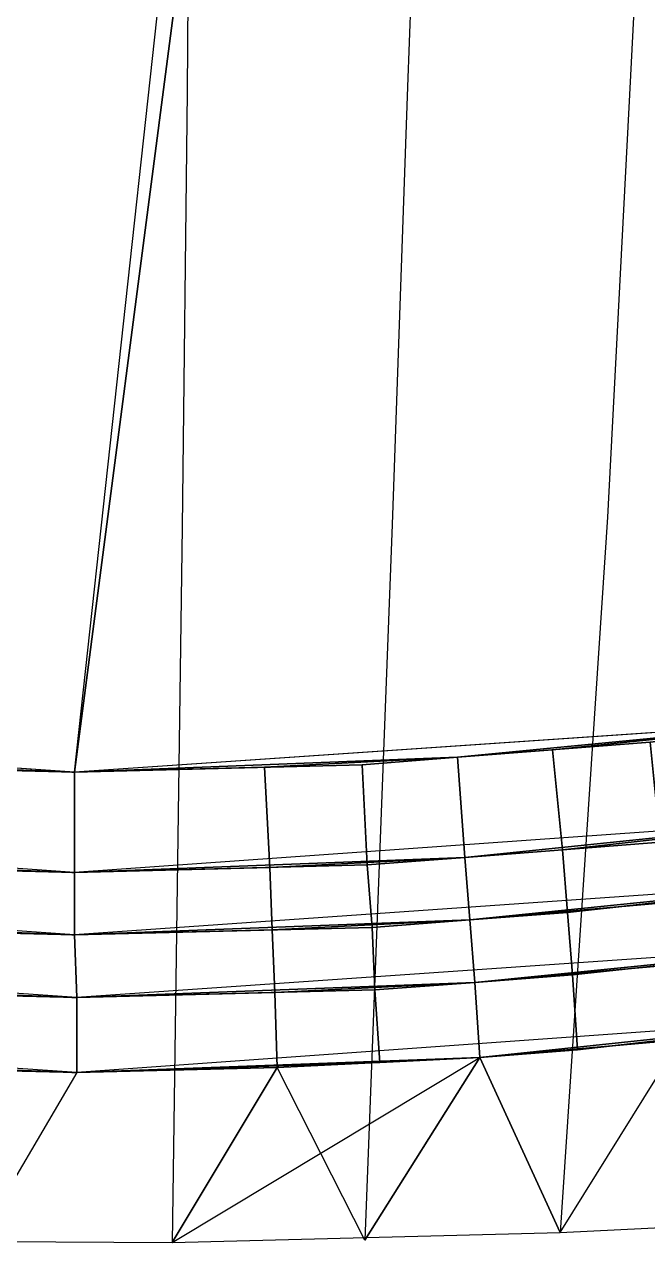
# Model space of a CAD drawing. Extents: x -24.1 to 24.1, y -24.4 to 24.4.
# Drawn here: x -0.2 to 2.29, y -24.36 to -19.491 of the extents above; entities that cross this region are included whole.
import ezdxf

# ---------------------------------------------------------------- set-up
doc = ezdxf.new("R2010")
doc.units = 0
doc.header["$MEASUREMENT"] = 0
for name, color, linetype in [('Concrete bases crown', 7, 'CONTINUOUS'), ('Concrete bases crown bottom', 7, 'CONTINUOUS'), ('Concrete bases crown side1', 7, 'CONTINUOUS'), ('Concrete bases crown side2', 7, 'CONTINUOUS'), ('Concrete bases crown side3', 7, 'CONTINUOUS'), ('Concrete bases crown side4', 7, 'CONTINUOUS'), ('Concrete bases crown top', 7, 'CONTINUOUS'), ('FEA1', 7, 'CONTINUOUS'), ('FEA3', 7, 'CONTINUOUS'), ('Mappers', 7, 'CONTINUOUS'), ('SupportsSph', 7, 'CONTINUOUS'), ('TendonPoints1', 7, 'CONTINUOUS'), ('Tendons 1 internal', 7, 'CONTINUOUS'), ('Tendons 2 external', 7, 'CONTINUOUS'), ('Tendons 3 middle', 7, 'CONTINUOUS'), ('UpperTendons', 7, 'CONTINUOUS'), ('UpperTendons Crown', 7, 'CONTINUOUS')]:
    doc.layers.add(name, color=color, linetype=linetype)

msp = doc.modelspace()

# ---------------------------------------------------------------- linework, layer by layer
at = {"layer": 'Concrete bases crown'}
for points in [[(0, -22.48, 58.95), (-3.06, -22.27, 58.95), (-1.53, -22.42, 57.86)], [(3.07, -22.27, 58.95), (0, -22.48, 58.95), (1.53, -22.42, 57.86)], [(3.07, -22.27, 58.95), (1.53, -22.42, 57.86), (1.91, -22.39, 57.58)], [(1.53, -22.42, 54.58), (3.07, -22.27, 54.58), (2.3, -22.36, 55.13)], [(0, -22.48, 58.95), (-1.53, -22.42, 57.86), (-1.15, -22.45, 57.58)], [(-1.53, -22.42, 54.58), (0, -22.48, 54.58), (-0.77, -22.46, 55.13)], [(0, -22.48, 58.95), (1.15, -22.45, 57.58), (1.53, -22.42, 57.86)], [(0, -22.48, 54.58), (1.53, -22.42, 54.58), (0.76, -22.46, 55.13)], [(-1.15, -22.45, 57.58), (0, -22.48, 56.77), (0, -22.48, 58.95)], [(-0.77, -22.46, 56.22), (0, -22.48, 55.67), (0, -22.48, 56.77)], [(-0.77, -22.46, 55.13), (0, -22.48, 54.58), (0, -22.48, 55.67)], [(0, -22.48, 56.77), (-0.01, -22.48, 55.67), (0.76, -22.46, 56.22)], [(-0.01, -22.48, 55.67), (0, -22.48, 54.58), (0.76, -22.46, 55.13)], [(0, -22.48, 58.95), (0, -22.48, 56.77), (1.15, -22.45, 57.58)], [(0, -22.88, 58.95), (-3.11, -22.66, 58.95), (-1.56, -22.82, 57.86)], [(0, -22.88, 58.95), (-3.11, -22.66, 58.95), (-1.56, -22.82, 57.86)], [(3.12, -22.66, 58.95), (0, -22.88, 58.95), (1.56, -22.82, 57.86)], [(3.12, -22.66, 58.95), (0, -22.88, 58.95), (1.56, -22.82, 57.86)], [(3.12, -22.66, 58.95), (1.56, -22.82, 57.86), (1.95, -22.79, 57.58)], [(3.12, -22.66, 58.95), (1.56, -22.82, 57.86), (1.95, -22.79, 57.58)], [(1.56, -22.82, 54.58), (3.12, -22.66, 54.58), (2.34, -22.76, 55.13)], [(1.56, -22.82, 54.58), (3.12, -22.66, 54.58), (2.34, -22.76, 55.13)], [(0, -22.88, 58.95), (-1.56, -22.82, 57.86), (-1.18, -22.85, 57.58)], [(0, -22.88, 58.95), (-1.56, -22.82, 57.86), (-1.18, -22.85, 57.58)], [(-1.56, -22.82, 54.58), (0, -22.88, 54.58), (-0.78, -22.86, 55.13)], [(-1.56, -22.82, 54.58), (0, -22.88, 54.58), (-0.78, -22.86, 55.13)], [(0, -22.88, 58.95), (1.17, -22.85, 57.58), (1.56, -22.82, 57.86)], [(0, -22.88, 58.95), (1.17, -22.85, 57.58), (1.56, -22.82, 57.86)], [(0, -22.88, 54.58), (1.56, -22.82, 54.58), (0.78, -22.86, 55.13)], [(0, -22.88, 54.58), (1.56, -22.82, 54.58), (0.78, -22.86, 55.13)], [(-1.18, -22.85, 57.58), (0, -22.88, 56.77), (0, -22.88, 58.95)], [(-1.18, -22.85, 57.58), (0, -22.88, 56.77), (0, -22.88, 58.95)], [(-0.78, -22.86, 56.22), (0, -22.88, 55.67), (0, -22.88, 56.77)], [(-0.78, -22.86, 56.22), (0, -22.88, 55.67), (0, -22.88, 56.77)], [(-0.78, -22.86, 55.13), (0, -22.88, 54.58), (0, -22.88, 55.67)], [(-0.78, -22.86, 55.13), (0, -22.88, 54.58), (0, -22.88, 55.67)], [(0, -22.88, 56.77), (-0.01, -22.88, 55.67), (0.78, -22.86, 56.22)], [(0, -22.88, 56.77), (-0.01, -22.88, 55.67), (0.78, -22.86, 56.22)], [(-0.01, -22.88, 55.67), (0, -22.88, 54.58), (0.78, -22.86, 55.13)], [(-0.01, -22.88, 55.67), (0, -22.88, 54.58), (0.78, -22.86, 55.13)], [(0, -22.88, 58.95), (0, -22.88, 56.77), (1.17, -22.85, 57.58)], [(0, -22.88, 58.95), (0, -22.88, 56.77), (1.17, -22.85, 57.58)], [(0, -23.13, 58.95), (-3.14, -22.91, 58.95), (-1.58, -23.07, 57.86)], [(0, -23.13, 58.95), (-3.14, -22.91, 58.95), (-1.58, -23.07, 57.86)], [(3.15, -22.91, 58.95), (0, -23.13, 58.95), (1.58, -23.07, 57.86)], [(3.15, -22.91, 58.95), (0, -23.13, 58.95), (1.58, -23.07, 57.86)], [(3.15, -22.91, 58.95), (1.58, -23.07, 57.86), (1.97, -23.04, 57.58)], [(3.15, -22.91, 58.95), (1.58, -23.07, 57.86), (1.97, -23.04, 57.58)], [(1.58, -23.07, 54.58), (3.15, -22.91, 54.58), (2.37, -23, 55.13)], [(1.58, -23.07, 54.58), (3.15, -22.91, 54.58), (2.37, -23, 55.13)], [(0, -23.13, 58.95), (-1.58, -23.07, 57.86), (-1.19, -23.1, 57.58)], [(0, -23.13, 58.95), (-1.58, -23.07, 57.86), (-1.19, -23.1, 57.58)], [(-1.58, -23.07, 54.58), (0, -23.13, 54.58), (-0.79, -23.11, 55.13)], [(-1.58, -23.07, 54.58), (0, -23.13, 54.58), (-0.79, -23.11, 55.13)], [(0, -23.13, 58.95), (1.19, -23.1, 57.58), (1.58, -23.07, 57.86)], [(0, -23.13, 58.95), (1.19, -23.1, 57.58), (1.58, -23.07, 57.86)], [(0, -23.13, 54.58), (1.58, -23.07, 54.58), (0.79, -23.11, 55.13)], [(0, -23.13, 54.58), (1.58, -23.07, 54.58), (0.79, -23.11, 55.13)], [(-1.19, -23.1, 57.58), (0, -23.13, 56.77), (0, -23.13, 58.95)], [(-1.19, -23.1, 57.58), (0, -23.13, 56.77), (0, -23.13, 58.95)], [(-0.79, -23.11, 56.22), (0, -23.13, 55.67), (0, -23.13, 56.77)], [(-0.79, -23.11, 56.22), (0, -23.13, 55.67), (0, -23.13, 56.77)], [(-0.79, -23.11, 55.13), (0, -23.13, 54.58), (0, -23.13, 55.67)], [(-0.79, -23.11, 55.13), (0, -23.13, 54.58), (0, -23.13, 55.67)], [(0, -23.13, 56.77), (-0.01, -23.13, 55.67), (0.79, -23.11, 56.22)], [(0, -23.13, 56.77), (-0.01, -23.13, 55.67), (0.79, -23.11, 56.22)], [(-0.01, -23.13, 55.67), (0, -23.13, 54.58), (0.79, -23.11, 55.13)], [(-0.01, -23.13, 55.67), (0, -23.13, 54.58), (0.79, -23.11, 55.13)], [(0, -23.13, 58.95), (0, -23.13, 56.77), (1.19, -23.1, 57.58)], [(0, -23.13, 58.95), (0, -23.13, 56.77), (1.19, -23.1, 57.58)], [(0.01, -23.38, 58.95), (-3.18, -23.16, 58.95), (-1.6, -23.32, 57.86)], [(0.01, -23.38, 58.95), (-3.18, -23.16, 58.95), (-1.6, -23.32, 57.86)], [(3.19, -23.16, 58.95), (0.01, -23.38, 58.95), (1.6, -23.32, 57.86)], [(3.19, -23.16, 58.95), (0.01, -23.38, 58.95), (1.6, -23.32, 57.86)], [(3.19, -23.16, 58.95), (1.6, -23.32, 57.86), (1.99, -23.29, 57.58)], [(3.19, -23.16, 58.95), (1.6, -23.32, 57.86), (1.99, -23.29, 57.58)], [(1.6, -23.32, 54.58), (3.19, -23.16, 54.58), (2.39, -23.25, 55.13)], [(1.6, -23.32, 54.58), (3.19, -23.16, 54.58), (2.39, -23.25, 55.13)], [(0.01, -23.38, 58.95), (-1.6, -23.32, 57.86), (-1.2, -23.35, 57.58)], [(0.01, -23.38, 58.95), (-1.6, -23.32, 57.86), (-1.2, -23.35, 57.58)], [(-1.6, -23.32, 54.58), (0.01, -23.38, 54.58), (-0.8, -23.36, 55.13)], [(-1.6, -23.32, 54.58), (0.01, -23.38, 54.58), (-0.8, -23.36, 55.13)], [(0.01, -23.38, 58.95), (1.2, -23.35, 57.58), (1.6, -23.32, 57.86)], [(0.01, -23.38, 58.95), (1.2, -23.35, 57.58), (1.6, -23.32, 57.86)], [(0.01, -23.38, 54.58), (1.6, -23.32, 54.58), (0.8, -23.36, 55.13)], [(0.01, -23.38, 54.58), (1.6, -23.32, 54.58), (0.8, -23.36, 55.13)], [(-1.2, -23.35, 57.58), (0.01, -23.38, 56.77), (0.01, -23.38, 58.95)], [(-1.2, -23.35, 57.58), (0.01, -23.38, 56.77), (0.01, -23.38, 58.95)], [(-0.8, -23.36, 56.22), (0.01, -23.38, 55.67), (0.01, -23.38, 56.77)], [(-0.8, -23.36, 56.22), (0.01, -23.38, 55.67), (0.01, -23.38, 56.77)], [(-0.8, -23.36, 55.13), (0.01, -23.38, 54.58), (0.01, -23.38, 55.67)], [(-0.8, -23.36, 55.13), (0.01, -23.38, 54.58), (0.01, -23.38, 55.67)], [(0.01, -23.38, 56.77), (-0.01, -23.38, 55.67), (0.8, -23.36, 56.22)], [(0.01, -23.38, 56.77), (-0.01, -23.38, 55.67), (0.8, -23.36, 56.22)], [(-0.01, -23.38, 55.67), (0.01, -23.38, 54.58), (0.8, -23.36, 55.13)], [(-0.01, -23.38, 55.67), (0.01, -23.38, 54.58), (0.8, -23.36, 55.13)], [(0.01, -23.38, 58.95), (0.01, -23.38, 56.77), (1.2, -23.35, 57.58)], [(0.01, -23.38, 58.95), (0.01, -23.38, 56.77), (1.2, -23.35, 57.58)], [(0.01, -23.68, 58.95), (-3.22, -23.46, 58.95), (-1.62, -23.62, 57.86)], [(3.23, -23.45, 58.95), (0.01, -23.68, 58.95), (1.62, -23.62, 57.86)], [(3.23, -23.45, 58.95), (1.62, -23.62, 57.86), (2.01, -23.59, 57.58)], [(1.62, -23.62, 54.58), (3.23, -23.45, 54.58), (2.42, -23.55, 55.13)], [(0.01, -23.68, 58.95), (-1.62, -23.62, 57.86), (-1.22, -23.64, 57.58)], [(-1.62, -23.62, 54.58), (0.01, -23.68, 54.58), (-0.81, -23.66, 55.13)], [(-1.22, -23.64, 57.58), (0.01, -23.68, 56.77), (0.01, -23.68, 58.95)], [(-0.81, -23.66, 56.22), (0.01, -23.68, 55.67), (0.01, -23.68, 56.77)], [(-0.81, -23.66, 55.13), (0.01, -23.68, 54.58), (0.01, -23.68, 55.67)], [(0.01, -23.68, 56.77), (-0.01, -23.68, 55.67), (0.81, -23.66, 56.22)], [(-0.01, -23.68, 55.67), (0.01, -23.68, 54.58), (0.81, -23.66, 55.13)], [(0.01, -23.68, 58.95), (1.22, -23.64, 57.58), (1.62, -23.62, 57.86)], [(0.01, -23.68, 54.58), (1.62, -23.62, 54.58), (0.81, -23.66, 55.13)], [(0.01, -23.68, 58.95), (0.01, -23.68, 56.77), (1.22, -23.64, 57.58)]]:
    msp.add_3dface(points, dxfattribs=at)
at = {"layer": 'Concrete bases crown bottom'}
for points in [[(3.07, -22.27, 58.95), (1.91, -22.39, 57.58), (3.07, -22.27, 56.77), (4.2, -22.08, 57.58)], [(2.3, -22.36, 56.22), (1.53, -22.42, 55.67), (2.3, -22.36, 55.13), (3.07, -22.27, 55.67)], [(3.07, -22.27, 56.77), (1.91, -22.39, 57.58), (1.53, -22.42, 57.13), (2.3, -22.36, 56.22)], [(1.53, -22.42, 55.67), (0.76, -22.46, 55.13), (1.53, -22.42, 54.58), (2.3, -22.36, 55.13)], [(2.3, -22.36, 56.22), (1.53, -22.42, 57.13), (0.76, -22.46, 56.22), (1.53, -22.42, 55.67)], [(1.91, -22.39, 57.58), (1.53, -22.42, 57.86), (1.15, -22.45, 57.58), (1.53, -22.42, 57.13)], [(-0.77, -22.46, 56.22), (-1.53, -22.42, 55.67), (-0.77, -22.46, 55.13), (0, -22.48, 55.67)], [(0, -22.48, 56.77), (-1.15, -22.45, 57.58), (-1.53, -22.42, 57.13), (-0.77, -22.46, 56.22)], [(0.76, -22.46, 56.22), (0, -22.48, 55.67), (0.76, -22.46, 55.13), (1.53, -22.42, 55.67)], [(1.53, -22.42, 57.13), (1.15, -22.45, 57.58), (0, -22.48, 56.77), (0.76, -22.46, 56.22)], [(3.12, -22.66, 58.95), (1.95, -22.79, 57.58), (3.12, -22.66, 56.77), (4.27, -22.47, 57.58)], [(2.34, -22.76, 56.22), (1.56, -22.82, 55.67), (2.34, -22.76, 55.13), (3.12, -22.66, 55.67)], [(3.12, -22.66, 56.77), (1.95, -22.79, 57.58), (1.56, -22.82, 57.13), (2.34, -22.76, 56.22)], [(3.15, -22.91, 58.95), (1.97, -23.04, 57.58), (3.15, -22.91, 56.77), (4.32, -22.72, 57.58)], [(1.56, -22.82, 55.67), (0.78, -22.86, 55.13), (1.56, -22.82, 54.58), (2.34, -22.76, 55.13)], [(2.34, -22.76, 56.22), (1.56, -22.82, 57.13), (0.78, -22.86, 56.22), (1.56, -22.82, 55.67)], [(-0.78, -22.86, 56.22), (-1.56, -22.82, 55.67), (-0.78, -22.86, 55.13), (0, -22.88, 55.67)], [(0, -22.88, 56.77), (-1.18, -22.85, 57.58), (-1.56, -22.82, 57.13), (-0.78, -22.86, 56.22)], [(0.78, -22.86, 56.22), (0, -22.88, 55.67), (0.78, -22.86, 55.13), (1.56, -22.82, 55.67)], [(1.56, -22.82, 57.13), (1.17, -22.85, 57.58), (0, -22.88, 56.77), (0.78, -22.86, 56.22)], [(1.95, -22.79, 57.58), (1.56, -22.82, 57.86), (1.17, -22.85, 57.58), (1.56, -22.82, 57.13)], [(2.37, -23, 56.22), (1.58, -23.07, 55.67), (2.37, -23, 55.13), (3.15, -22.91, 55.67)], [(3.15, -22.91, 56.77), (1.97, -23.04, 57.58), (1.58, -23.07, 57.13), (2.37, -23, 56.22)], [(3.19, -23.16, 58.95), (1.99, -23.29, 57.58), (3.19, -23.16, 56.77), (4.37, -22.96, 57.58)], [(1.58, -23.07, 55.67), (0.79, -23.11, 55.13), (1.58, -23.07, 54.58), (2.37, -23, 55.13)], [(2.37, -23, 56.22), (1.58, -23.07, 57.13), (0.79, -23.11, 56.22), (1.58, -23.07, 55.67)], [(-0.79, -23.11, 56.22), (-1.58, -23.07, 55.67), (-0.79, -23.11, 55.13), (0, -23.13, 55.67)], [(0, -23.13, 56.77), (-1.19, -23.1, 57.58), (-1.58, -23.07, 57.13), (-0.79, -23.11, 56.22)], [(0.79, -23.11, 56.22), (0, -23.13, 55.67), (0.79, -23.11, 55.13), (1.58, -23.07, 55.67)], [(1.58, -23.07, 57.13), (1.19, -23.1, 57.58), (0, -23.13, 56.77), (0.79, -23.11, 56.22)], [(1.97, -23.04, 57.58), (1.58, -23.07, 57.86), (1.19, -23.1, 57.58), (1.58, -23.07, 57.13)], [(2.39, -23.25, 56.22), (1.6, -23.32, 55.67), (2.39, -23.25, 55.13), (3.19, -23.16, 55.67)], [(3.19, -23.16, 56.77), (1.99, -23.29, 57.58), (1.6, -23.32, 57.13), (2.39, -23.25, 56.22)], [(1.6, -23.32, 55.67), (0.8, -23.36, 55.13), (1.6, -23.32, 54.58), (2.39, -23.25, 55.13)], [(2.39, -23.25, 56.22), (1.6, -23.32, 57.13), (0.8, -23.36, 56.22), (1.6, -23.32, 55.67)], [(-0.8, -23.36, 56.22), (-1.6, -23.32, 55.67), (-0.8, -23.36, 55.13), (0.01, -23.38, 55.67)], [(0.01, -23.38, 56.77), (-1.2, -23.35, 57.58), (-1.6, -23.32, 57.13), (-0.8, -23.36, 56.22)], [(0.8, -23.36, 56.22), (0.01, -23.38, 55.67), (0.8, -23.36, 55.13), (1.6, -23.32, 55.67)], [(1.6, -23.32, 57.13), (1.2, -23.35, 57.58), (0.01, -23.38, 56.77), (0.8, -23.36, 56.22)], [(1.99, -23.29, 57.58), (1.6, -23.32, 57.86), (1.2, -23.35, 57.58), (1.6, -23.32, 57.13)]]:
    msp.add_3dface(points, dxfattribs=at)
at = {"layer": 'Concrete bases crown side1'}
for points in [[(3.07, -22.27, 56.77), (1.91, -22.39, 57.58), (1.95, -22.79, 57.58), (3.12, -22.66, 56.77)], [(3.07, -22.27, 58.95), (1.91, -22.39, 57.58), (1.95, -22.79, 57.58), (3.12, -22.66, 58.95)], [(2.3, -22.36, 56.22), (1.53, -22.42, 55.67), (1.56, -22.82, 55.67), (2.34, -22.76, 56.22)], [(2.3, -22.36, 56.22), (1.53, -22.42, 57.13), (1.56, -22.82, 57.13), (2.34, -22.76, 56.22)], [(1.91, -22.39, 57.58), (1.53, -22.42, 57.86), (1.56, -22.82, 57.86), (1.95, -22.79, 57.58)], [(1.53, -22.42, 55.67), (0.76, -22.46, 55.13), (0.78, -22.86, 55.13), (1.56, -22.82, 55.67)], [(1.53, -22.42, 57.13), (1.15, -22.45, 57.58), (1.17, -22.85, 57.58), (1.56, -22.82, 57.13)], [(0, -22.48, 56.77), (-1.15, -22.45, 57.58), (-1.18, -22.85, 57.58), (0, -22.88, 56.77)], [(0.76, -22.46, 56.22), (0, -22.48, 55.67), (0, -22.88, 55.67), (0.78, -22.86, 56.22)], [(3.12, -22.66, 56.77), (1.95, -22.79, 57.58), (1.97, -23.04, 57.58), (3.15, -22.91, 56.77)], [(3.12, -22.66, 58.95), (1.95, -22.79, 57.58), (1.97, -23.04, 57.58), (3.15, -22.91, 58.95)], [(2.34, -22.76, 56.22), (1.56, -22.82, 55.67), (1.58, -23.07, 55.67), (2.37, -23, 56.22)], [(2.34, -22.76, 56.22), (1.56, -22.82, 57.13), (1.58, -23.07, 57.13), (2.37, -23, 56.22)], [(1.56, -22.82, 55.67), (0.78, -22.86, 55.13), (0.79, -23.11, 55.13), (1.58, -23.07, 55.67)], [(1.56, -22.82, 57.13), (1.17, -22.85, 57.58), (1.19, -23.1, 57.58), (1.58, -23.07, 57.13)], [(1.95, -22.79, 57.58), (1.56, -22.82, 57.86), (1.58, -23.07, 57.86), (1.97, -23.04, 57.58)], [(0, -22.88, 56.77), (-1.18, -22.85, 57.58), (-1.19, -23.1, 57.58), (0, -23.13, 56.77)], [(0.78, -22.86, 56.22), (0, -22.88, 55.67), (0, -23.13, 55.67), (0.79, -23.11, 56.22)], [(3.15, -22.91, 56.77), (1.97, -23.04, 57.58), (1.99, -23.29, 57.58), (3.19, -23.16, 56.77)], [(3.15, -22.91, 58.95), (1.97, -23.04, 57.58), (1.99, -23.29, 57.58), (3.19, -23.16, 58.95)], [(2.37, -23, 56.22), (1.58, -23.07, 55.67), (1.6, -23.32, 55.67), (2.39, -23.25, 56.22)], [(2.37, -23, 56.22), (1.58, -23.07, 57.13), (1.6, -23.32, 57.13), (2.39, -23.25, 56.22)], [(1.58, -23.07, 55.67), (0.79, -23.11, 55.13), (0.8, -23.36, 55.13), (1.6, -23.32, 55.67)], [(1.58, -23.07, 57.13), (1.19, -23.1, 57.58), (1.2, -23.35, 57.58), (1.6, -23.32, 57.13)], [(1.97, -23.04, 57.58), (1.58, -23.07, 57.86), (1.6, -23.32, 57.86), (1.99, -23.29, 57.58)], [(0, -23.13, 56.77), (-1.19, -23.1, 57.58), (-1.2, -23.35, 57.58), (0.01, -23.38, 56.77)], [(0.79, -23.11, 56.22), (0, -23.13, 55.67), (0.01, -23.38, 55.67), (0.8, -23.36, 56.22)], [(3.19, -23.16, 56.77), (1.99, -23.29, 57.58), (2.01, -23.59, 57.58), (3.23, -23.45, 56.77)], [(3.19, -23.16, 58.95), (1.99, -23.29, 57.58), (2.01, -23.59, 57.58), (3.23, -23.45, 58.95)], [(2.39, -23.25, 56.22), (1.6, -23.32, 55.67), (1.62, -23.62, 55.67), (2.42, -23.55, 56.22)], [(2.39, -23.25, 56.22), (1.6, -23.32, 57.13), (1.62, -23.62, 57.13), (2.42, -23.55, 56.22)], [(1.6, -23.32, 55.67), (0.8, -23.36, 55.13), (0.81, -23.66, 55.13), (1.62, -23.62, 55.67)], [(1.6, -23.32, 57.13), (1.2, -23.35, 57.58), (1.22, -23.64, 57.58), (1.62, -23.62, 57.13)], [(1.99, -23.29, 57.58), (1.6, -23.32, 57.86), (1.62, -23.62, 57.86), (2.01, -23.59, 57.58)], [(0.01, -23.38, 56.77), (-1.2, -23.35, 57.58), (-1.22, -23.64, 57.58), (0.01, -23.68, 56.77)], [(0.8, -23.36, 56.22), (0.01, -23.38, 55.67), (0.01, -23.68, 55.67), (0.81, -23.66, 56.22)]]:
    msp.add_3dface(points, dxfattribs=at)
at = {"layer": 'Concrete bases crown side2'}
for points in [[(1.91, -22.39, 57.58), (3.07, -22.27, 56.77), (3.12, -22.66, 56.77), (1.95, -22.79, 57.58)], [(1.53, -22.42, 55.67), (2.3, -22.36, 55.13), (2.34, -22.76, 55.13), (1.56, -22.82, 55.67)], [(1.91, -22.39, 57.58), (1.53, -22.42, 57.13), (1.56, -22.82, 57.13), (1.95, -22.79, 57.58)], [(0.76, -22.46, 55.13), (1.53, -22.42, 54.58), (1.56, -22.82, 54.58), (0.78, -22.86, 55.13)], [(1.53, -22.42, 57.13), (0.76, -22.46, 56.22), (0.78, -22.86, 56.22), (1.56, -22.82, 57.13)], [(1.53, -22.42, 57.86), (1.15, -22.45, 57.58), (1.17, -22.85, 57.58), (1.56, -22.82, 57.86)], [(1.15, -22.45, 57.58), (0, -22.48, 56.77), (0, -22.88, 56.77), (1.17, -22.85, 57.58)], [(0, -22.48, 55.67), (0.76, -22.46, 55.13), (0.78, -22.86, 55.13), (0, -22.88, 55.67)], [(1.95, -22.79, 57.58), (3.12, -22.66, 56.77), (3.15, -22.91, 56.77), (1.97, -23.04, 57.58)], [(1.56, -22.82, 55.67), (2.34, -22.76, 55.13), (2.37, -23, 55.13), (1.58, -23.07, 55.67)], [(0.78, -22.86, 55.13), (1.56, -22.82, 54.58), (1.58, -23.07, 54.58), (0.79, -23.11, 55.13)], [(1.56, -22.82, 57.13), (0.78, -22.86, 56.22), (0.79, -23.11, 56.22), (1.58, -23.07, 57.13)], [(1.56, -22.82, 57.86), (1.17, -22.85, 57.58), (1.19, -23.1, 57.58), (1.58, -23.07, 57.86)], [(1.95, -22.79, 57.58), (1.56, -22.82, 57.13), (1.58, -23.07, 57.13), (1.97, -23.04, 57.58)], [(1.17, -22.85, 57.58), (0, -22.88, 56.77), (0, -23.13, 56.77), (1.19, -23.1, 57.58)], [(0, -22.88, 55.67), (0.78, -22.86, 55.13), (0.79, -23.11, 55.13), (0, -23.13, 55.67)], [(1.97, -23.04, 57.58), (3.15, -22.91, 56.77), (3.19, -23.16, 56.77), (1.99, -23.29, 57.58)], [(1.58, -23.07, 55.67), (2.37, -23, 55.13), (2.39, -23.25, 55.13), (1.6, -23.32, 55.67)], [(0.79, -23.11, 55.13), (1.58, -23.07, 54.58), (1.6, -23.32, 54.58), (0.8, -23.36, 55.13)], [(1.58, -23.07, 57.13), (0.79, -23.11, 56.22), (0.8, -23.36, 56.22), (1.6, -23.32, 57.13)], [(1.58, -23.07, 57.86), (1.19, -23.1, 57.58), (1.2, -23.35, 57.58), (1.6, -23.32, 57.86)], [(1.97, -23.04, 57.58), (1.58, -23.07, 57.13), (1.6, -23.32, 57.13), (1.99, -23.29, 57.58)], [(1.19, -23.1, 57.58), (0, -23.13, 56.77), (0.01, -23.38, 56.77), (1.2, -23.35, 57.58)], [(0, -23.13, 55.67), (0.79, -23.11, 55.13), (0.8, -23.36, 55.13), (0.01, -23.38, 55.67)], [(1.99, -23.29, 57.58), (3.19, -23.16, 56.77), (3.23, -23.45, 56.77), (2.01, -23.59, 57.58)], [(1.6, -23.32, 55.67), (2.39, -23.25, 55.13), (2.42, -23.55, 55.13), (1.62, -23.62, 55.67)], [(0.8, -23.36, 55.13), (1.6, -23.32, 54.58), (1.62, -23.62, 54.58), (0.81, -23.66, 55.13)], [(1.6, -23.32, 57.13), (0.8, -23.36, 56.22), (0.81, -23.66, 56.22), (1.62, -23.62, 57.13)], [(1.6, -23.32, 57.86), (1.2, -23.35, 57.58), (1.22, -23.64, 57.58), (1.62, -23.62, 57.86)], [(1.99, -23.29, 57.58), (1.6, -23.32, 57.13), (1.62, -23.62, 57.13), (2.01, -23.59, 57.58)], [(1.2, -23.35, 57.58), (0.01, -23.38, 56.77), (0.01, -23.68, 56.77), (1.22, -23.64, 57.58)], [(0.01, -23.38, 55.67), (0.8, -23.36, 55.13), (0.81, -23.66, 55.13), (0.01, -23.68, 55.67)]]:
    msp.add_3dface(points, dxfattribs=at)
at = {"layer": 'Concrete bases crown side3'}
for points in [[(1.53, -22.42, 54.58), (2.3, -22.36, 55.13), (2.34, -22.76, 55.13), (1.56, -22.82, 54.58)], [(1.53, -22.42, 57.13), (2.3, -22.36, 56.22), (2.34, -22.76, 56.22), (1.56, -22.82, 57.13)], [(0.76, -22.46, 55.13), (1.53, -22.42, 55.67), (1.56, -22.82, 55.67), (0.78, -22.86, 55.13)], [(0.76, -22.46, 56.22), (1.53, -22.42, 55.67), (1.56, -22.82, 55.67), (0.78, -22.86, 56.22)], [(1.15, -22.45, 57.58), (1.53, -22.42, 57.13), (1.56, -22.82, 57.13), (1.17, -22.85, 57.58)], [(-0.77, -22.46, 55.13), (0, -22.48, 55.67), (0, -22.88, 55.67), (-0.78, -22.86, 55.13)], [(0, -22.48, 56.77), (0.76, -22.46, 56.22), (0.78, -22.86, 56.22), (0, -22.88, 56.77)], [(1.56, -22.82, 54.58), (2.34, -22.76, 55.13), (2.37, -23, 55.13), (1.58, -23.07, 54.58)], [(1.56, -22.82, 57.13), (2.34, -22.76, 56.22), (2.37, -23, 56.22), (1.58, -23.07, 57.13)], [(0.78, -22.86, 55.13), (1.56, -22.82, 55.67), (1.58, -23.07, 55.67), (0.79, -23.11, 55.13)], [(0.78, -22.86, 56.22), (1.56, -22.82, 55.67), (1.58, -23.07, 55.67), (0.79, -23.11, 56.22)], [(1.17, -22.85, 57.58), (1.56, -22.82, 57.13), (1.58, -23.07, 57.13), (1.19, -23.1, 57.58)], [(-0.78, -22.86, 55.13), (0, -22.88, 55.67), (0, -23.13, 55.67), (-0.79, -23.11, 55.13)], [(0, -22.88, 56.77), (0.78, -22.86, 56.22), (0.79, -23.11, 56.22), (0, -23.13, 56.77)], [(1.58, -23.07, 54.58), (2.37, -23, 55.13), (2.39, -23.25, 55.13), (1.6, -23.32, 54.58)], [(1.58, -23.07, 57.13), (2.37, -23, 56.22), (2.39, -23.25, 56.22), (1.6, -23.32, 57.13)], [(0.79, -23.11, 55.13), (1.58, -23.07, 55.67), (1.6, -23.32, 55.67), (0.8, -23.36, 55.13)], [(0.79, -23.11, 56.22), (1.58, -23.07, 55.67), (1.6, -23.32, 55.67), (0.8, -23.36, 56.22)], [(1.19, -23.1, 57.58), (1.58, -23.07, 57.13), (1.6, -23.32, 57.13), (1.2, -23.35, 57.58)], [(-0.79, -23.11, 55.13), (0, -23.13, 55.67), (0.01, -23.38, 55.67), (-0.8, -23.36, 55.13)], [(0, -23.13, 56.77), (0.79, -23.11, 56.22), (0.8, -23.36, 56.22), (0.01, -23.38, 56.77)], [(1.6, -23.32, 54.58), (2.39, -23.25, 55.13), (2.42, -23.55, 55.13), (1.62, -23.62, 54.58)], [(1.6, -23.32, 57.13), (2.39, -23.25, 56.22), (2.42, -23.55, 56.22), (1.62, -23.62, 57.13)], [(0.8, -23.36, 55.13), (1.6, -23.32, 55.67), (1.62, -23.62, 55.67), (0.81, -23.66, 55.13)], [(0.8, -23.36, 56.22), (1.6, -23.32, 55.67), (1.62, -23.62, 55.67), (0.81, -23.66, 56.22)], [(1.2, -23.35, 57.58), (1.6, -23.32, 57.13), (1.62, -23.62, 57.13), (1.22, -23.64, 57.58)], [(-0.8, -23.36, 55.13), (0.01, -23.38, 55.67), (0.01, -23.68, 55.67), (-0.81, -23.66, 55.13)], [(0.01, -23.38, 56.77), (0.8, -23.36, 56.22), (0.81, -23.66, 56.22), (0.01, -23.68, 56.77)]]:
    msp.add_3dface(points, dxfattribs=at)
at = {"layer": 'Concrete bases crown side4'}
for points in [[(2.3, -22.36, 55.13), (1.53, -22.42, 55.67), (1.56, -22.82, 55.67), (2.34, -22.76, 55.13)], [(1.53, -22.42, 55.67), (2.3, -22.36, 56.22), (2.34, -22.76, 56.22), (1.56, -22.82, 55.67)], [(1.53, -22.42, 57.13), (1.91, -22.39, 57.58), (1.95, -22.79, 57.58), (1.56, -22.82, 57.13)], [(1.53, -22.42, 55.67), (0.76, -22.46, 56.22), (0.78, -22.86, 56.22), (1.56, -22.82, 55.67)], [(0.76, -22.46, 56.22), (1.53, -22.42, 57.13), (1.56, -22.82, 57.13), (0.78, -22.86, 56.22)], [(0, -22.48, 55.67), (-0.77, -22.46, 56.22), (-0.78, -22.86, 56.22), (0, -22.88, 55.67)], [(-0.77, -22.46, 56.22), (0, -22.48, 56.77), (0, -22.88, 56.77), (-0.78, -22.86, 56.22)], [(2.34, -22.76, 55.13), (1.56, -22.82, 55.67), (1.58, -23.07, 55.67), (2.37, -23, 55.13)], [(1.56, -22.82, 55.67), (2.34, -22.76, 56.22), (2.37, -23, 56.22), (1.58, -23.07, 55.67)], [(1.56, -22.82, 55.67), (0.78, -22.86, 56.22), (0.79, -23.11, 56.22), (1.58, -23.07, 55.67)], [(0.78, -22.86, 56.22), (1.56, -22.82, 57.13), (1.58, -23.07, 57.13), (0.79, -23.11, 56.22)], [(1.56, -22.82, 57.13), (1.95, -22.79, 57.58), (1.97, -23.04, 57.58), (1.58, -23.07, 57.13)], [(0, -22.88, 55.67), (-0.78, -22.86, 56.22), (-0.79, -23.11, 56.22), (0, -23.13, 55.67)], [(-0.78, -22.86, 56.22), (0, -22.88, 56.77), (0, -23.13, 56.77), (-0.79, -23.11, 56.22)], [(2.37, -23, 55.13), (1.58, -23.07, 55.67), (1.6, -23.32, 55.67), (2.39, -23.25, 55.13)], [(1.58, -23.07, 55.67), (2.37, -23, 56.22), (2.39, -23.25, 56.22), (1.6, -23.32, 55.67)], [(1.58, -23.07, 55.67), (0.79, -23.11, 56.22), (0.8, -23.36, 56.22), (1.6, -23.32, 55.67)], [(0.79, -23.11, 56.22), (1.58, -23.07, 57.13), (1.6, -23.32, 57.13), (0.8, -23.36, 56.22)], [(1.58, -23.07, 57.13), (1.97, -23.04, 57.58), (1.99, -23.29, 57.58), (1.6, -23.32, 57.13)], [(0, -23.13, 55.67), (-0.79, -23.11, 56.22), (-0.8, -23.36, 56.22), (0.01, -23.38, 55.67)], [(-0.79, -23.11, 56.22), (0, -23.13, 56.77), (0.01, -23.38, 56.77), (-0.8, -23.36, 56.22)], [(2.39, -23.25, 55.13), (1.6, -23.32, 55.67), (1.62, -23.62, 55.67), (2.42, -23.55, 55.13)], [(1.6, -23.32, 55.67), (2.39, -23.25, 56.22), (2.42, -23.55, 56.22), (1.62, -23.62, 55.67)], [(1.6, -23.32, 55.67), (0.8, -23.36, 56.22), (0.81, -23.66, 56.22), (1.62, -23.62, 55.67)], [(0.8, -23.36, 56.22), (1.6, -23.32, 57.13), (1.62, -23.62, 57.13), (0.81, -23.66, 56.22)], [(1.6, -23.32, 57.13), (1.99, -23.29, 57.58), (2.01, -23.59, 57.58), (1.62, -23.62, 57.13)], [(0.01, -23.38, 55.67), (-0.8, -23.36, 56.22), (-0.81, -23.66, 56.22), (0.01, -23.68, 55.67)], [(-0.8, -23.36, 56.22), (0.01, -23.38, 56.77), (0.01, -23.68, 56.77), (-0.81, -23.66, 56.22)]]:
    msp.add_3dface(points, dxfattribs=at)
at = {"layer": 'Concrete bases crown top'}
for points in [[(3.12, -22.66, 58.95), (1.95, -22.79, 57.58), (3.12, -22.66, 56.77), (4.27, -22.47, 57.58)], [(2.34, -22.76, 56.22), (1.56, -22.82, 55.67), (2.34, -22.76, 55.13), (3.12, -22.66, 55.67)], [(3.12, -22.66, 56.77), (1.95, -22.79, 57.58), (1.56, -22.82, 57.13), (2.34, -22.76, 56.22)], [(3.15, -22.91, 58.95), (1.97, -23.04, 57.58), (3.15, -22.91, 56.77), (4.32, -22.72, 57.58)], [(1.56, -22.82, 55.67), (0.78, -22.86, 55.13), (1.56, -22.82, 54.58), (2.34, -22.76, 55.13)], [(2.34, -22.76, 56.22), (1.56, -22.82, 57.13), (0.78, -22.86, 56.22), (1.56, -22.82, 55.67)], [(-0.78, -22.86, 56.22), (-1.56, -22.82, 55.67), (-0.78, -22.86, 55.13), (0, -22.88, 55.67)], [(0, -22.88, 56.77), (-1.18, -22.85, 57.58), (-1.56, -22.82, 57.13), (-0.78, -22.86, 56.22)], [(0.78, -22.86, 56.22), (0, -22.88, 55.67), (0.78, -22.86, 55.13), (1.56, -22.82, 55.67)], [(1.56, -22.82, 57.13), (1.17, -22.85, 57.58), (0, -22.88, 56.77), (0.78, -22.86, 56.22)], [(1.95, -22.79, 57.58), (1.56, -22.82, 57.86), (1.17, -22.85, 57.58), (1.56, -22.82, 57.13)], [(2.37, -23, 56.22), (1.58, -23.07, 55.67), (2.37, -23, 55.13), (3.15, -22.91, 55.67)], [(3.15, -22.91, 56.77), (1.97, -23.04, 57.58), (1.58, -23.07, 57.13), (2.37, -23, 56.22)], [(3.19, -23.16, 58.95), (1.99, -23.29, 57.58), (3.19, -23.16, 56.77), (4.37, -22.96, 57.58)], [(1.58, -23.07, 55.67), (0.79, -23.11, 55.13), (1.58, -23.07, 54.58), (2.37, -23, 55.13)], [(2.37, -23, 56.22), (1.58, -23.07, 57.13), (0.79, -23.11, 56.22), (1.58, -23.07, 55.67)], [(-0.79, -23.11, 56.22), (-1.58, -23.07, 55.67), (-0.79, -23.11, 55.13), (0, -23.13, 55.67)], [(0, -23.13, 56.77), (-1.19, -23.1, 57.58), (-1.58, -23.07, 57.13), (-0.79, -23.11, 56.22)], [(0.79, -23.11, 56.22), (0, -23.13, 55.67), (0.79, -23.11, 55.13), (1.58, -23.07, 55.67)], [(1.58, -23.07, 57.13), (1.19, -23.1, 57.58), (0, -23.13, 56.77), (0.79, -23.11, 56.22)], [(1.97, -23.04, 57.58), (1.58, -23.07, 57.86), (1.19, -23.1, 57.58), (1.58, -23.07, 57.13)], [(2.39, -23.25, 56.22), (1.6, -23.32, 55.67), (2.39, -23.25, 55.13), (3.19, -23.16, 55.67)], [(3.19, -23.16, 56.77), (1.99, -23.29, 57.58), (1.6, -23.32, 57.13), (2.39, -23.25, 56.22)], [(1.6, -23.32, 55.67), (0.8, -23.36, 55.13), (1.6, -23.32, 54.58), (2.39, -23.25, 55.13)], [(2.39, -23.25, 56.22), (1.6, -23.32, 57.13), (0.8, -23.36, 56.22), (1.6, -23.32, 55.67)], [(3.23, -23.45, 58.95), (2.01, -23.59, 57.58), (3.23, -23.45, 56.77), (4.42, -23.26, 57.58)], [(-0.8, -23.36, 56.22), (-1.6, -23.32, 55.67), (-0.8, -23.36, 55.13), (0.01, -23.38, 55.67)], [(0.01, -23.38, 56.77), (-1.2, -23.35, 57.58), (-1.6, -23.32, 57.13), (-0.8, -23.36, 56.22)], [(0.8, -23.36, 56.22), (0.01, -23.38, 55.67), (0.8, -23.36, 55.13), (1.6, -23.32, 55.67)], [(1.6, -23.32, 57.13), (1.2, -23.35, 57.58), (0.01, -23.38, 56.77), (0.8, -23.36, 56.22)], [(1.99, -23.29, 57.58), (1.6, -23.32, 57.86), (1.2, -23.35, 57.58), (1.6, -23.32, 57.13)], [(2.42, -23.55, 56.22), (1.62, -23.62, 55.67), (2.42, -23.55, 55.13), (3.23, -23.45, 55.67)], [(3.23, -23.45, 56.77), (2.01, -23.59, 57.58), (1.62, -23.62, 57.13), (2.42, -23.55, 56.22)], [(1.62, -23.62, 55.67), (0.81, -23.66, 55.13), (1.62, -23.62, 54.58), (2.42, -23.55, 55.13)], [(2.42, -23.55, 56.22), (1.62, -23.62, 57.13), (0.81, -23.66, 56.22), (1.62, -23.62, 55.67)], [(2.01, -23.59, 57.58), (1.62, -23.62, 57.86), (1.22, -23.64, 57.58), (1.62, -23.62, 57.13)], [(-0.81, -23.66, 56.22), (-1.62, -23.62, 55.67), (-0.81, -23.66, 55.13), (0.01, -23.68, 55.67)], [(0.01, -23.68, 56.77), (-1.22, -23.64, 57.58), (-1.62, -23.62, 57.13), (-0.81, -23.66, 56.22)], [(0.81, -23.66, 56.22), (0.01, -23.68, 55.67), (0.81, -23.66, 55.13), (1.62, -23.62, 55.67)], [(1.62, -23.62, 57.13), (1.22, -23.64, 57.58), (0.01, -23.68, 56.77), (0.81, -23.66, 56.22)]]:
    msp.add_3dface(points, dxfattribs=at)
at = {"layer": 'FEA1'}
for p, q in [((0, -22.48, 54.58), (0.45, -18.37, 58.9)), ((0.46, -18.95, 59.83), (0, -22.48, 58.95)), ((3.07, -22.27, 58.95), (0, -22.48, 58.95)), ((3.07, -22.27, 54.58), (1.53, -22.42, 54.58)), ((1.53, -22.42, 54.58), (0, -22.48, 54.58)), ((0, -22.48, 56.77), (-0.01, -22.48, 55.67)), ((-0.01, -22.48, 55.67), (0, -22.48, 54.58)), ((0, -22.48, 58.95), (0, -22.48, 56.77))]:
    msp.add_line(p, q, dxfattribs=at)
for points in [[(3.07, -22.27, 58.95), (1.91, -22.39, 57.58), (3.07, -22.27, 56.77), (4.2, -22.08, 57.58)], [(3.07, -22.27, 58.95), (0, -22.48, 58.95), (1.53, -22.42, 57.86)], [(2.3, -22.36, 56.22), (1.53, -22.42, 55.67), (2.3, -22.36, 55.13), (3.07, -22.27, 55.67)], [(3.07, -22.27, 56.77), (1.91, -22.39, 57.58), (1.53, -22.42, 57.13), (2.3, -22.36, 56.22)], [(3.07, -22.27, 58.95), (1.53, -22.42, 57.86), (1.91, -22.39, 57.58)], [(1.53, -22.42, 54.58), (3.07, -22.27, 54.58), (2.3, -22.36, 55.13)], [(1.53, -22.42, 55.67), (0.76, -22.46, 55.13), (1.53, -22.42, 54.58), (2.3, -22.36, 55.13)], [(2.3, -22.36, 56.22), (1.53, -22.42, 57.13), (0.76, -22.46, 56.22), (1.53, -22.42, 55.67)], [(1.91, -22.39, 57.58), (1.53, -22.42, 57.86), (1.15, -22.45, 57.58), (1.53, -22.42, 57.13)], [(0.76, -22.46, 56.22), (0, -22.48, 55.67), (0.76, -22.46, 55.13), (1.53, -22.42, 55.67)], [(1.53, -22.42, 57.13), (1.15, -22.45, 57.58), (0, -22.48, 56.77), (0.76, -22.46, 56.22)], [(0, -22.48, 58.95), (1.15, -22.45, 57.58), (1.53, -22.42, 57.86)], [(0, -22.48, 54.58), (1.53, -22.42, 54.58), (0.76, -22.46, 55.13)], [(0.76, -22.46, 56.22), (-0.01, -22.48, 55.67), (0, -22.48, 56.77)], [(0.76, -22.46, 55.13), (0, -22.48, 54.58), (-0.01, -22.48, 55.67)], [(1.15, -22.45, 57.58), (0, -22.48, 56.77), (0, -22.48, 58.95)]]:
    msp.add_3dface(points, dxfattribs=at)
at = {"layer": 'FEA3'}
for p, q in [((0.46, -18.95, 59.83), (0, -22.48, 58.95)), ((0, -22.48, 58.95), (0.46, -18.95, 59.83)), ((0, -22.48, 58.95), (-3.06, -22.27, 58.95)), ((0, -22.48, 54.58), (-1.53, -22.42, 54.58)), ((0, -22.48, 54.58), (0, -22.48, 55.67)), ((0, -22.48, 55.67), (0, -22.48, 56.77)), ((0, -22.48, 56.77), (0, -22.48, 58.95))]:
    msp.add_line(p, q, dxfattribs=at)
for points in [[(0, -22.48, 58.95), (-3.06, -22.27, 58.95), (-1.53, -22.42, 57.86)], [(0, -22.48, 58.95), (-1.53, -22.42, 57.86), (-1.15, -22.45, 57.58)], [(-0.76, -22.46, 56.22), (-1.53, -22.42, 55.67), (-0.76, -22.46, 55.13), (0, -22.48, 55.67)], [(0, -22.48, 56.77), (-1.15, -22.45, 57.58), (-1.53, -22.42, 57.13), (-0.76, -22.46, 56.22)], [(-1.53, -22.42, 54.58), (0, -22.48, 54.58), (-0.76, -22.46, 55.13)], [(-1.15, -22.45, 57.58), (0, -22.48, 56.77), (0, -22.48, 58.95)], [(-0.76, -22.46, 56.22), (0, -22.48, 55.67), (0, -22.48, 56.77)], [(-0.76, -22.46, 55.13), (0, -22.48, 54.58), (0, -22.48, 55.67)]]:
    msp.add_3dface(points, dxfattribs=at)
at = {"layer": 'Mappers'}
for p, q in [((1.94, -24.32, 55.07), (3.5, -24.24, 54.98)), ((0.39, -24.36, 55.11), (1.94, -24.32, 55.07)), ((-1.16, -24.35, 55.1), (0.39, -24.36, 55.11))]:
    msp.add_line(p, q, dxfattribs=at)
at = {"layer": 'SupportsSph'}
for points in [[(1.62, -23.62, 54.58), (1.94, -24.32, 55.07), (2.42, -23.55, 55.13)], [(-0.39, -24.36, 55.11), (-0.81, -23.66, 55.13), (0.01, -23.68, 54.58)], [(0.39, -24.36, 55.11), (1.62, -23.62, 54.58), (0.81, -23.66, 55.13)], [(0.39, -24.36, 55.11), (0.81, -23.66, 56.22), (0.81, -23.66, 55.13)], [(1.16, -24.35, 55.1), (0.81, -23.66, 55.13), (1.62, -23.62, 54.58)], [(1.16, -24.35, 55.1), (1.62, -23.62, 55.67), (1.62, -23.62, 54.58)], [(1.94, -24.32, 55.07), (1.62, -23.62, 55.67), (1.62, -23.62, 54.58)]]:
    msp.add_3dface(points, dxfattribs=at)
at = {"layer": 'TendonPoints1'}
for p, q in [((2.22, -19.72, 58.77), (2.13, -21.46, 57.52)), ((0.45, -19.76, 58.83), (0.43, -21.5, 57.57)), ((1.33, -19.74, 58.81), (1.27, -21.49, 57.55))]:
    msp.add_line(p, q, dxfattribs=at)
at = {"layer": 'Tendons 1 internal'}
for p, q in [((3.12, -22.66, 58.95), (1.95, -22.79, 57.58)), ((2.34, -22.76, 55.13), (1.56, -22.82, 54.58)), ((1.56, -22.82, 57.13), (0.78, -22.86, 56.22)), ((1.56, -22.82, 57.13), (1.95, -22.79, 57.58)), ((0, -22.88, 58.95), (-1.18, -22.85, 57.58)), ((-0.78, -22.86, 55.13), (0, -22.88, 55.67)), ((0, -22.88, 55.67), (0.78, -22.86, 56.22))]:
    msp.add_line(p, q, dxfattribs=at)
at = {"layer": 'Tendons 2 external'}
for p, q in [((3.19, -23.16, 58.95), (1.6, -23.32, 57.86)), ((1.6, -23.32, 55.67), (2.39, -23.25, 56.22)), ((-1.6, -23.32, 57.86), (0.01, -23.38, 58.95)), ((1.6, -23.32, 55.67), (0.8, -23.36, 55.13)), ((1.6, -23.32, 57.86), (1.2, -23.35, 57.58)), ((-0.8, -23.36, 56.22), (0.01, -23.38, 56.77)), ((0.01, -23.38, 56.77), (1.2, -23.35, 57.58)), ((0.01, -23.38, 54.58), (0.8, -23.36, 55.13))]:
    msp.add_line(p, q, dxfattribs=at)
at = {"layer": 'Tendons 3 middle'}
for p, q in [((3.15, -22.91, 56.77), (1.97, -23.04, 57.58)), ((2.37, -23, 56.22), (1.58, -23.07, 57.13)), ((2.37, -23, 55.13), (1.58, -23.07, 55.67)), ((0, -23.13, 58.95), (1.58, -23.07, 57.86)), ((1.58, -23.07, 55.67), (0.79, -23.11, 56.22)), ((0.79, -23.11, 55.13), (1.58, -23.07, 54.58)), ((1.58, -23.07, 57.13), (1.19, -23.1, 57.58)), ((1.58, -23.07, 57.86), (1.97, -23.04, 57.58)), ((-1.19, -23.1, 57.58), (0, -23.13, 56.77)), ((-0.79, -23.11, 56.22), (0, -23.13, 55.67)), ((0, -23.13, 54.58), (-0.79, -23.11, 55.13)), ((1.19, -23.1, 57.58), (0, -23.13, 58.95)), ((0, -23.13, 56.77), (0.79, -23.11, 56.22)), ((0, -23.13, 55.67), (0.79, -23.11, 55.13))]:
    msp.add_line(p, q, dxfattribs=at)
at = {"layer": 'UpperTendons'}
for p, q in [((2.28, -18.6, 59.49), (2.22, -19.72, 58.77)), ((1.37, -18.69, 59.49), (1.33, -19.74, 58.81)), ((0.46, -18.74, 59.49), (0.45, -19.76, 58.83)), ((2.13, -21.46, 57.52), (1.94, -24.32, 55.07)), ((0.43, -21.5, 57.57), (0.39, -24.36, 55.11)), ((1.27, -21.49, 57.55), (1.16, -24.35, 55.1))]:
    msp.add_line(p, q, dxfattribs=at)
at = {"layer": 'UpperTendons Crown'}
for p, q in [((2.22, -19.72, 58.77), (2.13, -21.46, 57.52)), ((0.45, -19.76, 58.83), (0.43, -21.5, 57.57)), ((1.33, -19.74, 58.81), (1.27, -21.49, 57.55))]:
    msp.add_line(p, q, dxfattribs=at)

doc.saveas('drawing.dxf')
